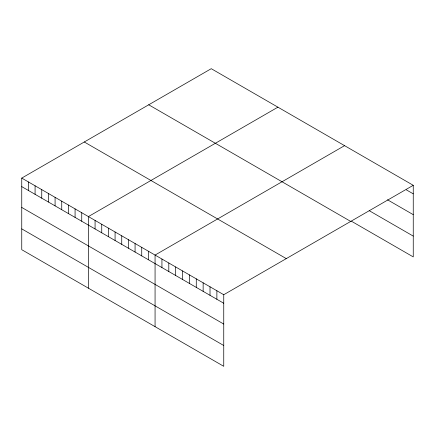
<?xml version="1.0" encoding="UTF-8"?>
<svg xmlns="http://www.w3.org/2000/svg" width="435" height="435" viewBox="0 0 435 435"><rect width="100%" height="100%" fill="white"/><g stroke="black" fill="none" stroke-linecap="round" stroke-linejoin="round"><path stroke-width="0.65" d="M21.75 178.094L223.748 294.718L223.748 366.313L21.75 249.69L21.75 178.094L211.252 68.686L413.25 185.31L413.25 256.906L351.437 221.219M277.911 107.173L88.408 216.581L88.408 288.177M344.569 145.654L155.067 255.068L155.067 326.663M223.748 294.718L413.25 185.31M406.382 189.877L413.25 193.841M387.498 199.785L413.25 214.651M369.179 210.649L413.25 236.096M148.716 104.791L350.713 221.415M84.287 141.989L286.284 258.613M21.75 186.626L223.748 303.249M21.75 207.441L223.748 324.059M21.75 228.881L223.748 345.504M216.88 290.754L216.88 299.285M210.013 286.785L210.013 295.316M203.145 282.821L203.145 291.352M196.277 278.857L196.277 287.388M189.41 274.893L189.41 283.424M182.542 270.923L182.542 279.46M175.669 266.959L175.669 275.491M168.802 262.996L168.802 271.527M161.934 259.032L161.934 267.563M148.4 251.218L148.4 259.749M141.734 247.368L141.734 255.9M135.073 243.518L135.073 252.05M128.407 239.669L128.407 248.206M121.74 235.824L121.74 244.356M115.074 231.975L115.074 240.506M108.407 228.125L108.407 236.656M101.741 224.275L101.741 232.807M95.075 220.431L95.075 228.962M81.742 212.731L81.742 221.263M75.076 208.882L75.076 217.413M68.409 205.032L68.409 213.569M61.743 201.187L61.743 209.719M55.082 197.338L55.082 205.869M48.416 193.488L48.416 202.019M41.749 189.638L41.749 198.17M35.083 185.794L35.083 194.325M28.416 181.944L28.416 190.476"/></g></svg>
